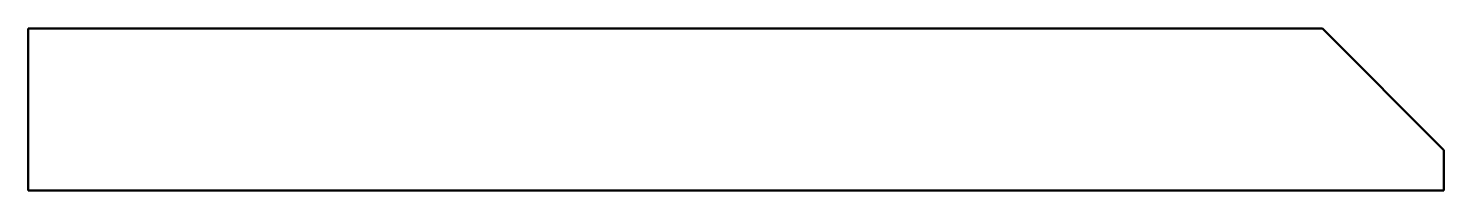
# Model space of a CAD drawing. Header units: millimetres. Extents: x 0 to 175, y 0 to 20.
import ezdxf

# ---------------------------------------------------------------- set-up
doc = ezdxf.new("R2010")
doc.units = ezdxf.units.MM
doc.layers.add('IV_OUTER_PROFILE', color=7, linetype='Continuous', lineweight=50)

msp = doc.modelspace()

# ---------------------------------------------------------------- linework, layer by layer
at = {"layer": 'IV_OUTER_PROFILE'}
for p, q in [((0, 20), (160, 20)), ((0, 0), (0, 20)), ((160, 20), (175, 5)), ((175, 5), (175, 0)), ((175, 0), (0, 0))]:
    msp.add_line(p, q, dxfattribs=at)

doc.saveas('drawing.dxf')
